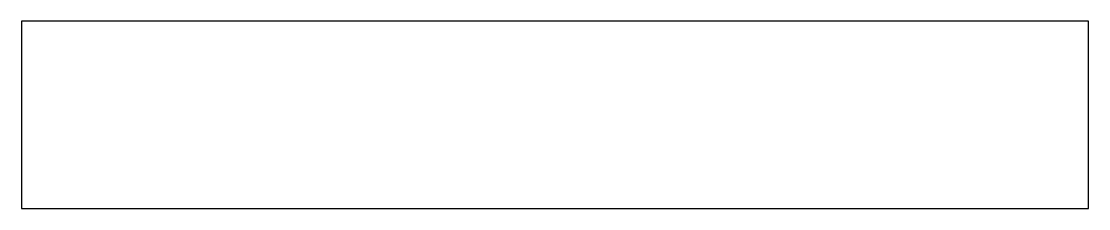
# Model space of a CAD drawing. Extents: x -220 to -77, y -145 to -120.
import ezdxf

# ---------------------------------------------------------------- set-up
doc = ezdxf.new("R2010")
doc.units = 0
doc.layers.get('0').update_dxf_attribs({"linetype": 'CONTINUOUS'})

msp = doc.modelspace()

# ---------------------------------------------------------------- linework, layer by layer
at = {"color": 7, "linetype": 'CONTINUOUS'}
for p, q in [((-220.14, -119.89), (-220.14, -145)), ((-77.14, -119.89), (-220.14, -119.89)), ((-77.14, -145), (-77.14, -119.89)), ((-220.14, -145), (-77.14, -145))]:
    msp.add_line(p, q, dxfattribs=at)

doc.saveas('drawing.dxf')
